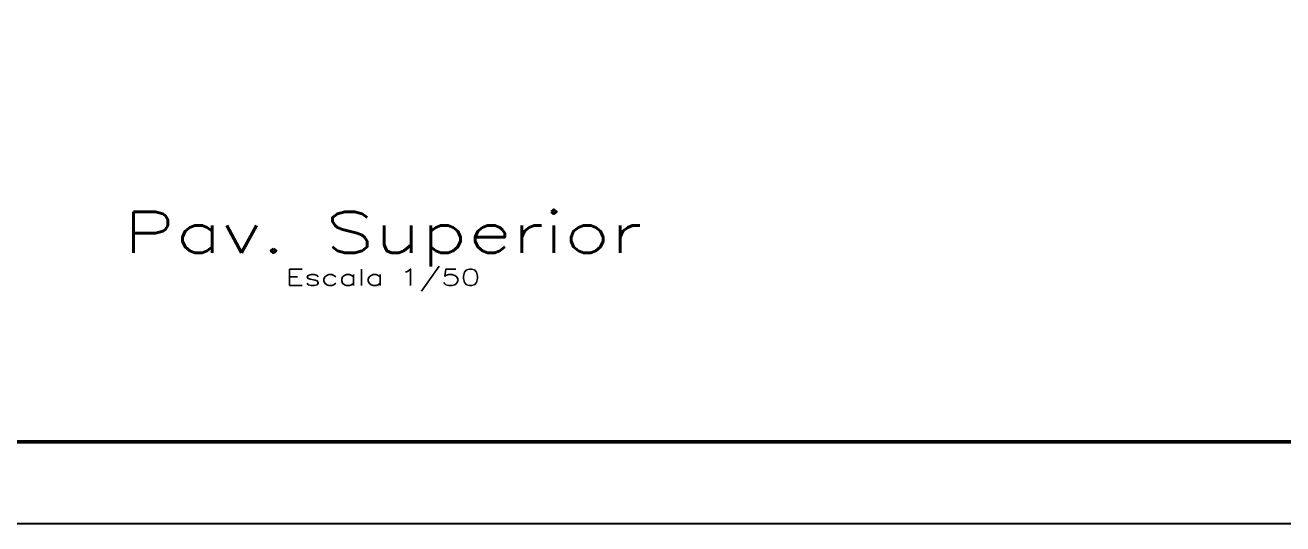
# Model space of a CAD drawing. Extents: x 241 to 398, y 106 to 179.
# Drawn here: x 365.36 to 373.03, y 105.58 to 108.62 of the extents above; entities that cross this region are included whole.
import ezdxf
from ezdxf.enums import TextEntityAlignment as Align

# ---------------------------------------------------------------- set-up
doc = ezdxf.new("R2010")
doc.units = 0
doc.layers.get('0').update_dxf_attribs({"linetype": 'CONTINUOUS'})
doc.layers.add('ESPEC', color=7, linetype='CONTINUOUS')
doc.styles.add('REGUA200', font='romans.shx', dxfattribs={"width": 1.4})
doc.styles.add('REGUA80', font='romans.shx', dxfattribs={"width": 1.4})

# ---------------------------------------------------------------- blocks, each defined once
blk = doc.blocks.new('TITUL2')
at = {"color": 6, "style": 'REGUA200', "width": 1.4}
blk.add_attdef('TITULO', text='', height=5, dxfattribs=at).set_placement((0, 0), align=Align.CENTER)
at = {"color": 0, "style": 'REGUA80', "width": 1.4}
blk.add_attdef('ESCALA', text='', height=2, dxfattribs=at).set_placement((0, -4), align=Align.CENTER)

msp = doc.modelspace()

# ---------------------------------------------------------------- linework, layer by layer
msp.add_line((398.3549, 105.5821), (360.7417, 105.5821))
at = {"const_width": 0.0236}
msp.add_lwpolyline([(361.2417, 142.5579), (397.8549, 142.5579), (397.8549, 106.0821), (361.2417, 106.0821)], close=True, dxfattribs=at)

# ---------------------------------------------------------------- block references
at = {"layer": 'ESPEC', "xscale": 0.05, "yscale": 0.05, "zscale": 0.05}
msp.add_blockref('TITUL2', (367.5418, 107.2355, -3.35), dxfattribs=at).add_auto_attribs({'TITULO': 'Pav. Superior', 'ESCALA': 'Escala 1/50'})

doc.saveas('drawing.dxf')
